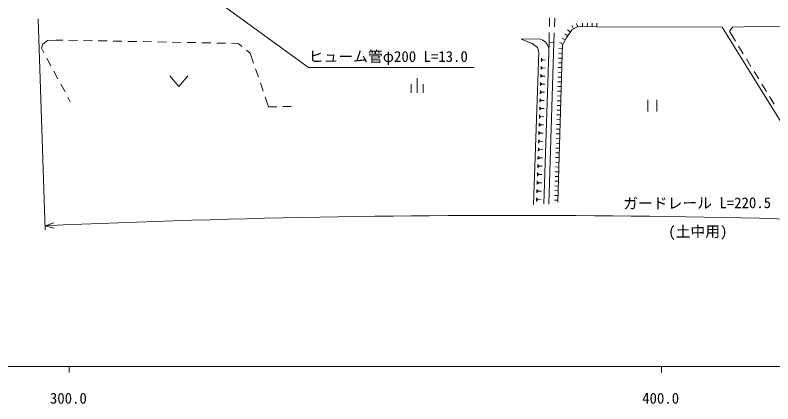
# Model space of a CAD drawing. Units: millimetres, scale not verified. Extents: x 40000 to 680000, y 20000 to 380000.
# Drawn here: x 358858 to 486789, y 198715 to 264365 of the extents above; entities that cross this region are included whole.
import ezdxf
from ezdxf.enums import TextEntityAlignment as Align

# ---------------------------------------------------------------- set-up
doc = ezdxf.new("R2010")
doc.units = ezdxf.units.MM
doc.header["$LTSCALE"] = 1000
for name, color, linetype, lineweight in [('M-BGD', 7, 'Continuous', 13), ('M-STR-HTXT', 7, 'Continuous', 13), ('M-TTL-BAND', 7, 'Continuous', 13)]:
    doc.layers.add(name, color=color, linetype=linetype, lineweight=lineweight)
doc.styles.add('ＭＳ ゴシック', font='')
doc.styles.get('ＭＳ ゴシック').set_extended_font_data('MS Gothic')

msp = doc.modelspace()

# ---------------------------------------------------------------- linework, layer by layer
at = {"layer": 'M-BGD'}
for p, q in [((449066, 262428), (449101, 263928)), ((449966, 263890), (449911, 262391)), ((453155, 262060), (452874, 262590)), ((453861, 262435), (453580, 262965)), ((454658, 262433), (454670, 263032)), ((455458, 262416), (455470, 263016)), ((456258, 262400), (456270, 263000)), ((457057, 262384), (457069, 262984)), ((449004, 259793), (449042, 261428)), ((449875, 261391), (449817, 259768)), ((452149, 260860), (451649, 261191)), ((452591, 261527), (452091, 261858)), ((363546, 259492), (364315, 260101)), ((364315, 260101), (365756, 260165)), ((365756, 260165), (366891, 260143)), ((367891, 260124), (369391, 260096)), ((370391, 260077), (371890, 260049)), ((372890, 260030), (374390, 260002)), ((375390, 259983), (376890, 259955)), ((377889, 259936), (379389, 259908)), ((380389, 259889), (381889, 259860)), ((382888, 259841), (384388, 259813)), ((385388, 259794), (386888, 259766)), ((387888, 259747), (389387, 259719)), ((390387, 259700), (391887, 259672)), ((449004, 259793), (448148, 232482)), ((451345, 259478), (450821, 259771)), ((451735, 260176), (451212, 260469)), ((479959, 260830), (480483, 259977)), ((363290, 258772), (363546, 259492)), ((363710, 257996), (363290, 258772)), ((392887, 259653), (394386, 259625)), ((395386, 259606), (396522, 259584)), ((396522, 259584), (397143, 259076)), ((397918, 258443), (398539, 257935)), ((451252, 258696), (450652, 258719)), ((481006, 259124), (481791, 257846)), ((398539, 257935), (399120, 256251)), ((447259, 258070), (446369, 232381)), ((451221, 257897), (450622, 257920)), ((364899, 255797), (364185, 257116)), ((447706, 256531), (447725, 257086)), ((447850, 256665), (447859, 256943)), ((447854, 256804), (448409, 256785)), ((451173, 256297), (450574, 256314)), ((451196, 257097), (450596, 257114)), ((482314, 256994), (483099, 255716)), ((366088, 253598), (365374, 254917)), ((399446, 255306), (399935, 253888)), ((447659, 255172), (447678, 255730)), ((447803, 255306), (447813, 255586)), ((447808, 255446), (448367, 255427)), ((451128, 254698), (450528, 254715)), ((451151, 255498), (450551, 255515)), ((483622, 254863), (484407, 253585)), ((384995, 254107), (386495, 252307)), ((386495, 252307), (387995, 254107)), ((426740, 253727), (426740, 251227)), ((447612, 253808), (447631, 254370)), ((447757, 253944), (447767, 254225)), ((447762, 254084), (448324, 254065)), ((451105, 253898), (450505, 253915)), ((367277, 251399), (366563, 252718)), ((400261, 252942), (400750, 251524)), ((425740, 252727), (425740, 251227)), ((427740, 252727), (427740, 251227)), ((447564, 252441), (447584, 253007)), ((447711, 252578), (447720, 252860)), ((447716, 252719), (448281, 252699)), ((451059, 252299), (450460, 252316)), ((451082, 253099), (450482, 253116)), ((484930, 252733), (485715, 251455)), ((447517, 251070), (447537, 251640)), ((447664, 251208), (447674, 251492)), ((447669, 251350), (448238, 251330)), ((451037, 251499), (450437, 251516)), ((368172, 249743), (367752, 250519)), ((401076, 250579), (401657, 248895)), ((447469, 249696), (447489, 250269)), ((447617, 249834), (447627, 250121)), ((447622, 249977), (448195, 249958)), ((450991, 249900), (450391, 249917)), ((451014, 250700), (450414, 250717)), ((465688, 250073), (465688, 248073)), ((467188, 250073), (467188, 248073)), ((486238, 250602), (487023, 249324)), ((401657, 248895), (403063, 248907)), ((404063, 248915), (405468, 248927)), ((447421, 248318), (447441, 248894)), ((447571, 248457), (447581, 248745)), ((447576, 248601), (448152, 248581)), ((450945, 248301), (450346, 248318)), ((450968, 249100), (450368, 249117)), ((447374, 246936), (447394, 247516)), ((447524, 247076), (447534, 247366)), ((447529, 247221), (448109, 247201)), ((450923, 247501), (450323, 247518)), ((447325, 245550), (447346, 246135)), ((447477, 245691), (447487, 245983)), ((447482, 245837), (448066, 245817)), ((450877, 245902), (450277, 245919)), ((450900, 246701), (450300, 246718)), ((447277, 244161), (447298, 244749)), ((447429, 244303), (447440, 244597)), ((447434, 244450), (448022, 244430)), ((450854, 245102), (450254, 245119)), ((447229, 242768), (447250, 243360)), ((447382, 242911), (447392, 243207)), ((450809, 243503), (450209, 243520)), ((450831, 244302), (450232, 244319)), ((447181, 241372), (447201, 241967)), ((447335, 241515), (447345, 241813)), ((447387, 243059), (447979, 243038)), ((450763, 241903), (450163, 241920)), ((450786, 242703), (450186, 242720)), ((447132, 239971), (447153, 240570)), ((447340, 241664), (447935, 241643)), ((450740, 241104), (450140, 241121)), ((447287, 240116), (447297, 240415)), ((447292, 240266), (447891, 240245)), ((450695, 239504), (450095, 239521)), ((450717, 240304), (450118, 240321)), ((447083, 238567), (447104, 239170)), ((447239, 238712), (447250, 239014)), ((447245, 238863), (447847, 238842)), ((450672, 238705), (450072, 238722)), ((447035, 237159), (447056, 237766)), ((447192, 237305), (447202, 237609)), ((447197, 237457), (447803, 237436)), ((450626, 237105), (450026, 237122)), ((450649, 237905), (450049, 237922)), ((446986, 235747), (447007, 236358)), ((447144, 235895), (447154, 236200)), ((447149, 236047), (447759, 236026)), ((450581, 235506), (449981, 235523)), ((450603, 236306), (450004, 236323)), ((446937, 234332), (446958, 234946)), ((447096, 234480), (447106, 234787)), ((447101, 234634), (447715, 234612)), ((450558, 234706), (449958, 234723)), ((446888, 232913), (446909, 233530)), ((447047, 233062), (447058, 233371)), ((447053, 233216), (447671, 233195)), ((450512, 233107), (449912, 233124)), ((450535, 233906), (449935, 233924))]:
    msp.add_line(p, q, dxfattribs=at)
for points in [[(457057, 262384), (453887, 262448), (452830, 261888), (451950, 260559), (451277, 259358), (451213, 257693), (450503, 232773)], [(457057, 262384), (478257, 262318), (490105, 243216)], [(479959, 260830), (479451, 261677), (479959, 262354), (483854, 262439), (505867, 262269), (513064, 262185), (536080, 260596), (563556, 258475)], [(447387, 260355), (444313, 260301), (446160, 259575), (447056, 258903), (447259, 258070)], [(448962, 232457), (449817, 259768), (449004, 259793)]]:
    msp.add_lwpolyline(points, dxfattribs=at)
msp.add_arc((446888, 258265), 2148, 14.01281, 76.55447, dxfattribs=at)
at = {"layer": 'M-STR-HTXT'}
for p, q in [((362770, 263731), (363951, 228108)), ((363928, 228798), (365407, 229314)), ((363928, 228798), (365447, 228415))]:
    msp.add_line(p, q, dxfattribs=at)
msp.add_lwpolyline([(384170, 273148), (408408, 255539), (436373, 255539)], dxfattribs=at)
msp.add_arc((442766, -1550941), 1781484, 86.17181, 92.53638, dxfattribs=at)
at = {"layer": 'M-TTL-BAND'}
for p, q in [((40000, 205000), (579000, 205000)), ((368000, 205000), (368000, 204000)), ((468000, 205000), (468000, 204000))]:
    msp.add_line(p, q, dxfattribs=at)

# ---------------------------------------------------------------- texts
at = {"layer": 'M-STR-HTXT', "style": 'ＭＳ ゴシック'}
msp.add_text('ヒューム管φ200 L=13.0', height=1833, dxfattribs=at).set_placement((421859, 257382), align=Align.MIDDLE_CENTER)
for s, p in [('ガードレール L=220.5', (474004, 232631)), ('(土中用)', (474121, 227821))]:
    msp.add_text(s, height=1833, rotation=0.322, dxfattribs=at).set_placement(p, align=Align.MIDDLE_CENTER)
at = {"layer": 'M-TTL-BAND', "style": 'ＭＳ ゴシック'}
for s, p in [('300.0', (367844, 198195)), ('400.0', (467844, 198195))]:
    msp.add_text(s, height=1833, dxfattribs=at).set_placement(p, align=Align.BOTTOM_CENTER)

doc.saveas('drawing.dxf')
